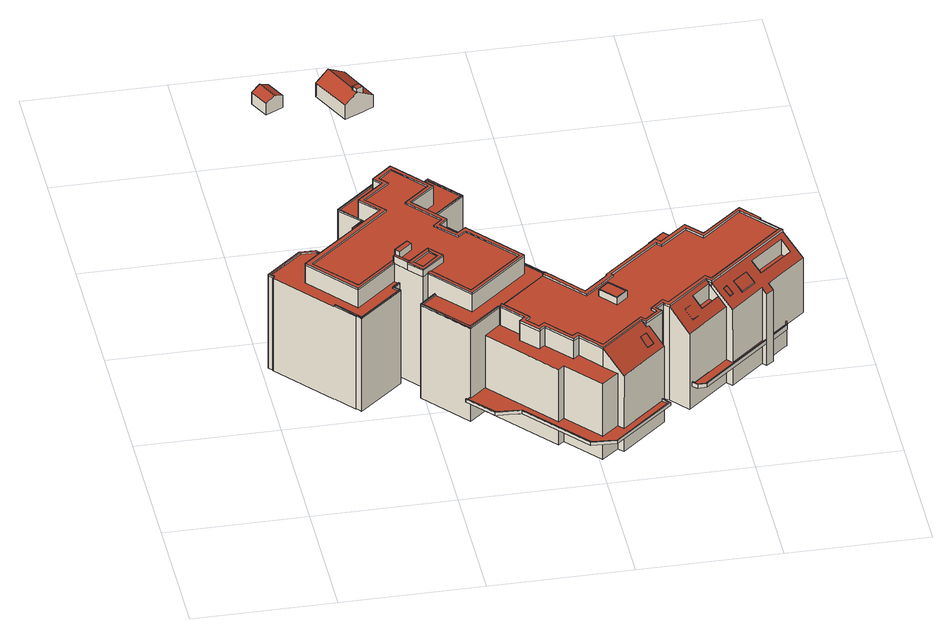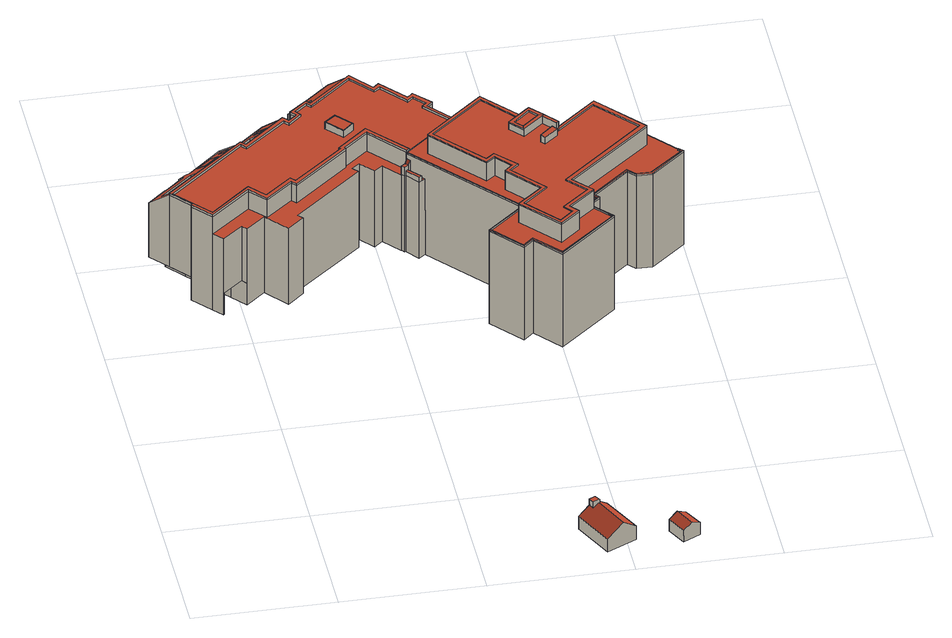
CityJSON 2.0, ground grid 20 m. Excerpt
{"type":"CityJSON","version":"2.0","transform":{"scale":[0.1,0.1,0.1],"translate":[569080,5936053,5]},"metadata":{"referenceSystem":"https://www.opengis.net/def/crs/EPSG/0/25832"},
"CityObjects":{
"building1":{"type":"Building","attributes":{"Grundfläche 2D":"8.885981","Grundhöhe NN":"5.856"},"geometry":[{"type":"Solid","lod":"3","boundaries":[[[[0,1,2,3]],[[4,1,0,5]],[[3,2,6,7]],[[5,0,3,7,8]],[[4,5,8,9]],[[6,2,1,4,9]],[[8,7,6,9]]]],"semantics":{"surfaces":[{"type":"RoofSurface"},{"type":"WallSurface"},{"type":"GroundSurface"}],"values":[[0,0,1,1,1,1,2]]}}]},
"building2":{"type":"Building","attributes":{"Grundfläche 2D":"1235.839394","Grundhöhe NN":"7.960"},"children":["building2-1","building2-2","building2-3","building2-4","building2-5","building2-6","building2-7","building2-8","building2-9","building2-10","building2-11","building2-12","building2-13","building2-14","building2-15","building2-16","building2-17","building2-18","building2-19","building2-20","building2-21","building2-22","building2-23","building2-24"],"geometry":[{"type":"MultiSurface","lod":"3","boundaries":[[[10,11,12,13,14,15,16,17,18,19,20,21,22,23,24,25,26,27,28,29,30,31,32,33,34,35,36,37,38,39,40]],[[41,42,43,44]],[[45,46,47,48,49,50,51,52,53,54,55,56,57,58,59,60,61,62,63,64,65,66,67,68,69,70,71,72,73,74,75,76,77,78,79,80]],[[81,82,83,84,85,86,87,88,89,90,91,92,93,94,95,96,97,98,99,100,101,102,103,104,105,106,107,108,109,110,111,112,113,114,115,116,117,118,119,120,121,122,123,124,125,126,127,128,129,130,131,132,133,134,135,136,137,138,139,140,141]],[[142,143,144,145,146,147,148,149,150,151,152,153],[154,155,156,157]],[[158,159,160,161,162,163,164,165,166,167,168,169,170,171,172,173,174,175,176,177,178,179,180,181,182,183,184,185,186,187,188,189,190,191,192,193,194,195,196,197,198,199,200,201,202,203,204,205,206,207]],[[208,209,210,211,212,213,214,215,216,217,218,219,220,221,222,223,224,225,226,227,228,229,230,231,232]],[[233,234,235,236,237,238,239,240,241,242,243,244,245,246,247,248,249,250,251,252,253,254,255,256,257,258,259,260]],[[261,262,263,264,265,266,267],[268,269,270,271]],[[272,273,274,275,276,277,278,279]],[[280,281,282,283,284,285,286,287,288,289]],[[284,290,291,292,293,294,295,296,297,298,299,300,301,302,303,304,305,306,307,308,309,310,311,312,287,286]],[[313,314,315,316,317,318,319,320,321,322,323,324,325,326,327,328,329]],[[330,24,23,331,191]],[[330,332,25,24]],[[332,333,26,25]],[[333,334,27,26]],[[334,335,28,27]],[[335,336,29,28]],[[336,337,30,29]],[[337,338,339,32,31,30]],[[339,340,33,32]],[[340,341,34,33]],[[341,342,35,34]],[[342,343,36,35]],[[343,344,37,36]],[[344,345,38,37]],[[345,206,39,38]],[[206,205,40,39]],[[10,40,205,204]],[[11,10,204,203]],[[12,11,203,202]],[[13,12,202,201]],[[14,13,201,200]],[[15,14,200,199]],[[16,15,199,198]],[[198,197,17,16]],[[18,17,197,196]],[[19,18,196,195]],[[20,19,195,194]],[[194,193,21,20]],[[22,21,193,192]],[[22,192,191,331,23]],[[60,59,217,216,346,347,348,349,350,351]],[[346,216,215,352]],[[353,212,349,348]],[[351,354,61,60]],[[354,355,62,61]],[[355,356,63,62]],[[356,357,64,63]],[[357,358,65,64]],[[358,359,66,65]],[[359,360,67,66]],[[360,361,68,67]],[[361,362,69,68]],[[362,363,70,69]],[[363,364,71,70]],[[364,365,72,71]],[[366,73,72,365]],[[367,74,73,366]],[[367,368,75,74]],[[368,211,76,75]],[[79,78,209,208]],[[208,232,80,79]],[[45,80,232,231]],[[231,230,46,45]],[[230,229,47,46]],[[229,228,48,47]],[[228,227,49,48]],[[50,49,227,226]],[[51,50,226,225]],[[224,52,51,225]],[[224,223,53,52]],[[223,222,54,53]],[[222,221,55,54]],[[221,220,56,55]],[[57,56,220,219]],[[58,57,219,218]],[[218,217,59,58]],[[254,253,113,112]],[[253,252,114,113]],[[252,251,115,114]],[[116,115,251,250]],[[249,117,116,250]],[[249,248,118,117]],[[248,247,119,118]],[[245,121,120,119,247,246]],[[245,244,122,121]],[[123,122,244,243]],[[243,242,124,123]],[[242,241,125,124]],[[240,126,125,241]],[[240,239,127,126]],[[239,238,237,129,128,127]],[[130,129,237,236]],[[236,235,131,130]],[[235,234,132,131]],[[234,233,133,132]],[[233,260,134,133]],[[260,259,135,134]],[[259,258,136,135]],[[137,136,258,257]],[[257,256,138,137]],[[256,255,139,138]],[[255,369,140,139]],[[369,370,141,140]],[[370,371,372,82,81,141]],[[372,373,83,82]],[[373,374,375,85,84,83]],[[375,376,86,85]],[[376,377,87,86]],[[377,378,379,273,89,88,87]],[[273,272,90,89]],[[279,380,381,92,91,90,272]],[[381,382,93,92]],[[382,383,94,93]],[[383,384,95,94]],[[384,385,386,265,97,96,95]],[[265,264,98,97]],[[264,263,152,99,98]],[[152,151,100,99]],[[151,387,101,100]],[[387,388,102,101]],[[388,389,103,102]],[[389,390,104,103]],[[390,391,105,104]],[[391,392,106,105]],[[392,393,107,106]],[[393,394,108,107]],[[394,395,109,108]],[[395,396,110,109]],[[331,23,111,110,396]],[[254,112,111,23,331]],[[397,145,144,398,399,400,401,402]],[[403,404,405,406,407,408,153,152,261,267]],[[409,142,153,408,407,406,410,411]],[[409,411,410,400,399,398,144,143,142]],[[412,147,146,145,397,402,401,413,414]],[[415,416,150,149,148,147,412,414,413,417,418]],[[419,151,150,416]],[[265,386,420,421,266]],[[405,404,403,267,266,421]],[[323,322,422,423,424,425,426,427,274,273,379]],[[427,426,425,428,275,274]],[[276,275,428,429]],[[186,185,430,431]],[[187,186,431,432,433,434,435,188]],[[433,436,437,438,318,317,189,188,435,434]],[[189,317,316,190]],[[191,291,290,330]],[[283,282,439,440,332,330,290,284]],[[333,332,440,441]],[[334,333,441,442]],[[335,334,442,443]],[[336,335,443,444]],[[337,336,444,445]],[[446,339,338,337,445,447]],[[340,339,446,448]],[[341,340,448,449]],[[342,341,449,450]],[[343,342,450,451]],[[344,343,451,452]],[[345,344,452,453]],[[206,345,453,454]],[[207,206,454,455]],[[456,457,160,159,158,207,455,458]],[[161,160,457,459]],[[460,163,162,161,459,461]],[[164,163,460,462]],[[165,164,462,463]],[[166,165,463,464]],[[368,169,168,211]],[[166,464,465,349,212,211,168,167]],[[466,351,350,349,465,467]],[[185,184,183,354,351,466,430]],[[354,183,182,355]],[[355,182,181,356]],[[356,181,180,357]],[[357,180,179,358]],[[358,179,178,359]],[[359,178,177,360]],[[360,177,176,361]],[[361,176,175,362]],[[362,175,174,363]],[[363,174,173,364]],[[364,173,172,365]],[[365,172,171,366]],[[366,171,170,367]],[[367,170,169,368]],[[300,299,468,469]],[[470,471,301,300,469,472]],[[473,474,303,302,475]],[[471,475,302,301]],[[304,303,474,476]],[[305,304,476,477]],[[306,305,477,478]],[[307,306,478,479]],[[308,307,479,480]],[[309,308,480,481]],[[310,309,481,482]],[[311,310,482,483]],[[312,311,483,484]],[[287,312,484,485]],[[389,299,298,390]],[[390,298,297,391]],[[391,297,296,392]],[[392,296,295,393]],[[393,295,294,394]],[[394,294,293,395]],[[395,293,292,396]],[[331,396,292,291,191]],[[255,254,331,191,190,369]],[[369,190,316,315,370]],[[372,371,370,315,314,313]],[[372,313,329,373]],[[375,374,373,329,328,327]],[[375,327,326,376]],[[376,326,325,377]],[[379,378,377,325,324,323]],[[278,277,381,380,279]],[[486,382,381,277,276,429]],[[383,382,486,487]],[[384,383,487,488]],[[420,386,385,384,488,489]],[[262,261,152,263]],[[387,151,419,490]],[[491,492,493,388,387,490]],[[389,388,493,468,299]],[[494,319,318,438,437,436,495,496]],[[497,320,319,494,496,495,498,499]],[[500,321,320,497,499,498,501,502]],[[422,322,321,500,502,501,424,423]],[[282,281,280,503,439]],[[286,285,284,286,287]],[[287,485,504,288]],[[289,288,504,505]],[[280,289,505,503]],[[473,475,506,507]],[[470,472,508,509]],[[510,511,507,506]],[[492,491,509,508]],[[415,418,511,510]],[[493,492,508,472,469,468]],[[498,495,436,433,432,431,430,466,467,465,464,463,462,460,461,459,457,456,458,455,454,453,452,451,450,449,448,446,447,445,444,443,442,441,440,439,503,505,504,485,484,483,482,481,480,479,478,477,476,474,473,507,511,418,417,413,401,400,410,406,405,421,420,489,488,487,486,429,428,425,424,501]],[[471,470,509,491,490,419,416,415,510,506,475]]],"semantics":{"surfaces":[{"type":"RoofSurface"},{"type":"WallSurface"},{"type":"GroundSurface"},{"type":"OuterCeilingSurface"}],"values":[0,0,0,0,0,0,0,0,0,0,0,0,0,1,1,1,1,1,1,1,1,1,1,1,1,1,1,1,1,1,1,1,1,1,1,1,1,1,1,1,1,1,1,1,1,1,1,1,1,1,1,1,1,1,1,1,1,1,1,1,1,1,1,1,1,1,1,1,1,1,1,1,1,1,1,1,1,1,1,1,1,1,1,1,1,1,1,1,1,1,1,1,1,1,1,1,1,1,1,1,1,1,1,1,1,1,1,1,1,1,1,1,1,1,1,1,1,1,1,1,1,1,1,1,1,1,1,1,1,1,1,1,1,1,1,1,1,1,1,1,1,1,1,1,1,1,1,1,1,1,1,1,1,1,1,1,1,1,1,1,1,1,1,1,1,1,1,1,1,1,1,1,1,1,1,1,1,1,1,1,1,1,1,1,1,1,1,1,1,1,1,1,1,1,1,1,1,1,1,1,1,1,1,1,1,1,1,1,1,1,1,1,1,1,1,1,1,1,1,1,1,1,1,1,1,1,1,1,1,1,1,1,1,1,1,1,1,1,1,1,1,1,2,2,3]}}]},
"building2-1":{"type":"BuildingInstallation","parents":["building2"],"geometry":[{"type":"MultiSurface","lod":"3","boundaries":[[[512,513,514,515,516,517,518,519,520,521,522,523,524]],[[517,516,167,525]],[[518,517,525,526]],[[519,518,526,527]],[[527,528,520,519]],[[521,520,528,159]],[[159,160,522,521]],[[160,161,523,522]],[[162,163,512,524,523,161]],[[163,164,513,512]],[[164,165,514,513]],[[515,514,165,166]],[[166,167,516,515]]],"semantics":{"surfaces":[{"type":"RoofSurface"},{"type":"WallSurface"}],"values":[0,1,1,1,1,1,1,1,1,1,1,1,1]}}]},
"building2-2":{"type":"BuildingInstallation","parents":["building2"],"geometry":[{"type":"MultiSurface","lod":"3","boundaries":[[[529,530,531,532,533,534,535,536,537]],[[185,186,530,529]],[[186,187,188,532,531,530]],[[188,189,533,532]],[[534,533,189,538]],[[539,535,534,538]],[[539,540,536,535]],[[540,184,537,536]],[[184,185,529,537]]],"semantics":{"surfaces":[{"type":"RoofSurface"},{"type":"WallSurface"}],"values":[0,1,1,1,1,1,1,1,1]}}]},
"building2-3":{"type":"BuildingInstallation","parents":["building2"],"geometry":[{"type":"MultiSurface","lod":"3","boundaries":[[[541,542,543,544,545,546]],[[543,42,41,544]],[[541,546,545,352,215,214,213]]],"semantics":{"surfaces":[{"type":"RoofSurface"},{"type":"WallSurface"}],"values":[0,1,1]}}]},
"building2-4":{"type":"BuildingInstallation","parents":["building2"],"geometry":[{"type":"MultiSurface","lod":"3","boundaries":[[[547,548,549,550]],[[550,549,551,552]],[[547,550,552,553]],[[553,554,548,547]],[[554,551,549,548]]],"semantics":{"surfaces":[{"type":"RoofSurface"},{"type":"WallSurface"}],"values":[0,1,1,1,1]}}]},
"building2-5":{"type":"BuildingInstallation","parents":["building2"],"geometry":[{"type":"MultiSurface","lod":"3","boundaries":[[[555,543,542,556,557,558,545,544,559]],[[353,348,556,542]],[[348,347,346,558,557,556]],[[346,352,545,558]],[[559,544,41,44]],[[555,559,44,43]],[[543,555,43,42]]],"semantics":{"surfaces":[{"type":"RoofSurface"},{"type":"WallSurface"}],"values":[0,1,1,1,1,1,1]}}]},
"building2-6":{"type":"BuildingInstallation","parents":["building2"],"geometry":[{"type":"MultiSurface","lod":"3","boundaries":[[[560,542,541,561,562,563]],[[213,564,561,541]],[[209,78,77,563,562,561,564]],[[77,76,211,212,353,542,560,563]]],"semantics":{"surfaces":[{"type":"RoofSurface"},{"type":"WallSurface"}],"values":[0,1,1,1]}}]},
"building2-7":{"type":"BuildingInstallation","parents":["building2"],"geometry":[{"type":"MultiSurface","lod":"3","boundaries":[[[565,566,567,568]],[[569,570,571,572]],[[572,571,573,574]],[[574,573,575,576]],[[576,575,570,569]]],"semantics":{"surfaces":[{"type":"RoofSurface"},{"type":"WallSurface"}],"values":[0,1,1,1,1]}}]},
"building2-8":{"type":"BuildingInstallation","parents":["building2"],"geometry":[{"type":"MultiSurface","lod":"3","boundaries":[[[569,568,567,576]]],"semantics":{"surfaces":[{"type":"RoofSurface"}],"values":[0]}}]},
"building2-9":{"type":"BuildingInstallation","parents":["building2"],"geometry":[{"type":"MultiSurface","lod":"3","boundaries":[[[576,567,566,565,568,569,572,574]]],"semantics":{"surfaces":[{"type":"RoofSurface"}],"values":[0]}}]},
"building2-10":{"type":"BuildingInstallation","parents":["building2"],"geometry":[{"type":"MultiSurface","lod":"3","boundaries":[[[577,578,579,580]],[[578,577,581,582]],[[580,579,583,584]],[[577,580,584,581]],[[579,578,582,583]]],"semantics":{"surfaces":[{"type":"RoofSurface"},{"type":"WallSurface"}],"values":[0,1,1,1,1]}}]},
"building2-11":{"type":"BuildingInstallation","parents":["building2"],"geometry":[{"type":"MultiSurface","lod":"3","boundaries":[[[585,586,587,588]],[[588,587,589,590]],[[585,588,590,591]],[[591,592,586,585]],[[592,589,587,586]]],"semantics":{"surfaces":[{"type":"RoofSurface"},{"type":"WallSurface"}],"values":[0,1,1,1,1]}}]},
"building2-12":{"type":"BuildingInstallation","parents":["building2"],"geometry":[{"type":"MultiSurface","lod":"3","boundaries":[[[593,594,595,596]],[[156,155,594,593]],[[595,594,155,154]],[[154,157,596,595]],[[593,596,157,156]]],"semantics":{"surfaces":[{"type":"RoofSurface"},{"type":"WallSurface"}],"values":[0,1,1,1,1]}}]},
"building2-13":{"type":"BuildingInstallation","parents":["building2"],"geometry":[{"type":"MultiSurface","lod":"3","boundaries":[[[597,598,599,600]],[[600,599,601,602]],[[602,603,597,600]],[[598,597,603,604]],[[604,601,599,598]]],"semantics":{"surfaces":[{"type":"RoofSurface"},{"type":"WallSurface"}],"values":[0,1,1,1,1]}}]},
"building2-14":{"type":"BuildingInstallation","parents":["building2"],"geometry":[{"type":"MultiSurface","lod":"3","boundaries":[[[605,606,607,608]],[[268,271,606,605]],[[607,606,271,270]],[[608,607,270,269]],[[605,608,269,268]]],"semantics":{"surfaces":[{"type":"RoofSurface"},{"type":"WallSurface"}],"values":[0,1,1,1,1]}}]},
"building2-15":{"type":"BuildingInstallation","parents":["building2"],"geometry":[{"type":"MultiSurface","lod":"3","boundaries":[[[609,610,611,612]],[[609,612,613,614]],[[612,611,615,613]],[[610,609,614,616]],[[611,610,616,615]]],"semantics":{"surfaces":[{"type":"RoofSurface"},{"type":"WallSurface"}],"values":[0,1,1,1,1]}}]},
"building2-16":{"type":"BuildingInstallation","parents":["building2"],"geometry":[{"type":"MultiSurface","lod":"3","boundaries":[[[617,618,619,620]],[[619,618,281]],[[289,280,617,620]],[[280,281,618,617]],[[621,619,281]]],"semantics":{"surfaces":[{"type":"RoofSurface"},{"type":"WallSurface"}],"values":[0,1,1,1,1]}}]},
"building2-17":{"type":"BuildingInstallation","parents":["building2"],"geometry":[{"type":"MultiSurface","lod":"3","boundaries":[[[622,623,624,625]],[[284,285,625,624]],[[623,622,626,283]],[[284,624,623,283]]],"semantics":{"surfaces":[{"type":"RoofSurface"},{"type":"WallSurface"}],"values":[0,1,1,1]}}]},
"building2-18":{"type":"BuildingInstallation","parents":["building2"],"geometry":[{"type":"MultiSurface","lod":"3","boundaries":[[[627,622,625,628,629,630,631]],[[285,286,287,629,628,625]],[[287,288,630,629]],[[289,620,619,621,626,622,627,631,630,288]]],"semantics":{"surfaces":[{"type":"RoofSurface"},{"type":"WallSurface"}],"values":[0,1,1,1]}}]},
"building2-19":{"type":"BuildingInstallation","parents":["building2"],"geometry":[{"type":"MultiSurface","lod":"3","boundaries":[[[632,633,634,397,635,636]],[[397,402,637,635]],[[635,637,415,636]],[[638,639,632,636,415]],[[633,632,639,640]],[[640,641,634,633]],[[642,402,397,634,641]],[[402,642,643,638,415,637]]],"semantics":{"surfaces":[{"type":"RoofSurface"},{"type":"WallSurface"},{"type":"OuterCeilingSurface"}],"values":[0,1,1,1,1,1,1,2]}}]},
"building2-20":{"type":"BuildingInstallation","parents":["building2"],"geometry":[{"type":"MultiSurface","lod":"3","boundaries":[[[639,412,641,640]],[[642,641,412,414]],[[639,638,414,412]],[[414,638,643,642]]],"semantics":{"surfaces":[{"type":"RoofSurface"},{"type":"WallSurface"},{"type":"OuterCeilingSurface"}],"values":[0,1,1,2]}}]},
"building2-21":{"type":"BuildingInstallation","parents":["building2"],"geometry":[{"type":"MultiSurface","lod":"3","boundaries":[[[644,645,646,647,648,398,649,650]],[[646,651,652,647]],[[647,652,653,648]],[[648,653,399,398]],[[654,649,398,399,655]],[[650,649,654,656]],[[644,650,656,657]],[[657,658,645,644]],[[651,646,645,658,659]],[[651,659,660,661,655,399,653,652]]],"semantics":{"surfaces":[{"type":"RoofSurface"},{"type":"WallSurface"},{"type":"OuterCeilingSurface"}],"values":[0,1,1,1,1,1,1,1,1,2]}}]},
"building2-22":{"type":"BuildingInstallation","parents":["building2"],"geometry":[{"type":"MultiSurface","lod":"3","boundaries":[[[408,403,658,657,656,654,409]],[[408,407,404,403]],[[654,655,411,409]],[[409,411,407,408]],[[659,658,403,404]],[[404,407,411,655,661,660,659]]],"semantics":{"surfaces":[{"type":"RoofSurface"},{"type":"WallSurface"},{"type":"OuterCeilingSurface"}],"values":[0,1,1,1,1,2]}}]},
"building2-23":{"type":"BuildingInstallation","parents":["building2"],"geometry":[{"type":"MultiSurface","lod":"3","boundaries":[[[662,663,664,665,666,667,668,669,670,671,672,673,674,675,676,677,678,679]],[[680,681,672,671]],[[673,672,681,682]],[[674,673,682,683]],[[675,674,683,684]],[[676,675,684,685]],[[677,676,685,686]],[[677,686,687,688,678]],[[678,688,689,679]],[[690,691,692,666,665,664,663,662,679,689,693,694]],[[666,692,695,667]],[[667,695,696,668]],[[668,696,697,669]],[[669,697,698,670]],[[680,671,670,698,699]],[[700,699,698,697,696,695,692,691,690,694,693,689,688,687,701,702,703,704]]],"semantics":{"surfaces":[{"type":"RoofSurface"},{"type":"WallSurface"},{"type":"OuterCeilingSurface"}],"values":[0,1,1,1,1,1,1,1,1,1,1,1,1,1,1,2]}}]},
"building2-24":{"type":"BuildingInstallation","parents":["building2"],"geometry":[{"type":"MultiSurface","lod":"3","boundaries":[[[494,438,435,705,686,685,684,683,682,681,680,427,422,500,497]],[[438,437,434,435]],[[435,434,706,705]],[[705,706,687,686]],[[680,699,426,427]],[[427,426,423,422]],[[422,423,502,500]],[[500,502,499,497]],[[497,499,496,494]],[[494,496,437,438]],[[702,701,687,706,434,437,496,499,502,423,426,699,700,704,703]]],"semantics":{"surfaces":[{"type":"RoofSurface"},{"type":"WallSurface"},{"type":"OuterCeilingSurface"}],"values":[0,1,1,1,1,1,1,1,1,1,2]}}]},
"building3":{"type":"Building","attributes":{"Grundfläche 2D":"30.498575","Grundhöhe NN":"6.101"},"children":["building3-1"],"geometry":[{"type":"Solid","lod":"3","boundaries":[[[[707,708,709,710,711,712]],[[708,713,714,715,710,709]],[[716,717,714,713,708,707,712,718,719]],[[715,714,717,720]],[[711,710,715,720,721]],[[712,711,721,718]],[[717,716,719,718,721,720]]]],"semantics":{"surfaces":[{"type":"RoofSurface"},{"type":"WallSurface"},{"type":"GroundSurface"}],"values":[[0,0,1,1,1,1,2]]}}]},
"building3-1":{"type":"BuildingInstallation","parents":["building3"],"geometry":[{"type":"MultiSurface","lod":"3","boundaries":[[[722,723,724,725,726,727]],[[707,708,713,725,724,723]],[[726,725,713,728]],[[728,709,729,722,727,726]],[[723,722,729,707]]],"semantics":{"surfaces":[{"type":"RoofSurface"},{"type":"WallSurface"}],"values":[0,1,1,1,1]}}]}
},
"vertices":[
[128,915,35],[113,944,35],[101,937,28],[115,909,28],[126,950,28],[140,922,28],[101,937,9],[115,909,9],[140,922,9],[126,950,9],
[7,313,182],[55,353,182],[76,352,182],[86,341,182],[142,389,182],[136,396,182],[151,409,182],[124,441,182],[204,509,182],[237,471,182],[252,484,182],[288,442,182],[235,397,182],[364,247,182],[365,248,182],[237,397,182],[290,442,182],[252,487,182],[237,474,182],[205,512,182],[122,441,182],[148,412,182],[149,410,182],[133,396,182],[139,389,182],[86,344,182],[76,355,182],[54,356,182],[4,313,182],[10,307,182],[11,308,182],[212,272,219],[188,251,219],[198,239,219],[222,260,219],[58,286,211],[177,388,211],[153,416,211],[191,448,211],[181,460,211],[201,478,211],[241,431,211],[205,400,211],[245,353,211],[232,342,211],[259,312,211],[271,322,211],[330,253,211],[253,188,211],[208,242,211],[204,238,211],[253,181,211],[337,253,211],[272,329,211],[259,319,211],[240,342,211],[252,353,211],[212,400,211],[248,430,211],[201,485,211],[173,461,211],[183,449,211],[145,417,211],[169,390,211],[49,288,211],[107,219,211],[165,269,211],[164,270,211],[167,272,211],[165,275,211],[109,227,211],[315,149,184],[310,145,184],[332,120,184],[336,124,184],[340,127,184],[372,90,184],[380,97,184],[405,67,184],[407,64,184],[469,117,184],[471,114,184],[474,111,184],[499,132,184],[492,140,184],[504,150,184],[507,146,184],[511,142,184],[570,193,184],[576,186,184],[690,283,184],[665,313,184],[667,315,184],[643,343,184],[586,295,184],[565,319,184],[527,287,184],[521,294,184],[442,227,184],[443,225,184],[408,195,184],[364,247,184],[360,243,184],[408,187,184],[451,224,184],[449,226,184],[521,286,184],[527,279,184],[565,311,184],[585,288,184],[589,291,184],[642,337,184],[686,286,184],[577,192,184],[570,200,184],[511,150,184],[505,157,184],[486,140,184],[489,136,184],[492,132,184],[474,117,184],[469,123,184],[408,71,184],[380,104,184],[372,98,184],[341,135,184],[333,128,184],[318,145,184],[325,151,184],[294,187,184],[291,184,184],[318,152,184],[647,201,153],[651,196,147],[652,195,146],[662,203,146],[661,204,148],[657,209,153],[684,233,153],[686,234,153],[713,257,153],[690,283,181],[576,186,181],[599,159,153],[696,260,163],[649,220,163],[639,232,176],[686,272,176],[76,228,180],[77,228,180],[100,200,180],[100,201,180],[104,197,180],[107,193,180],[169,246,180],[162,254,180],[171,262,180],[170,263,180],[165,269,180],[107,219,180],[49,288,180],[169,390,180],[145,417,180],[183,449,180],[173,461,180],[201,485,180],[248,430,180],[212,400,180],[252,353,180],[240,342,180],[259,319,180],[272,329,180],[337,253,180],[253,181,180],[213,227,180],[212,229,180],[189,209,180],[243,145,180],[244,144,180],[290,184,180],[291,184,180],[364,247,180],[235,397,180],[288,442,180],[252,484,180],[237,471,180],[204,509,180],[124,441,180],[151,409,180],[136,396,180],[142,389,180],[86,341,180],[76,352,180],[55,353,180],[7,313,180],[11,308,180],[10,307,180],[9,307,180],[165,275,209],[167,272,209],[164,270,209],[165,269,209],[180,251,209],[183,254,209],[184,255,209],[212,279,209],[229,259,209],[208,242,209],[253,188,209],[330,253,209],[271,322,209],[259,312,209],[232,342,209],[245,353,209],[205,400,209],[241,431,209],[201,478,209],[181,460,209],[191,448,209],[153,416,209],[177,388,209],[58,286,209],[109,227,209],[380,104,181],[408,71,181],[469,123,181],[474,117,181],[492,132,181],[489,136,181],[486,140,181],[505,157,181],[511,150,181],[570,200,181],[577,192,181],[686,286,181],[642,337,181],[589,291,181],[585,288,181],[565,311,181],[527,279,181],[521,286,181],[449,226,181],[451,224,181],[408,187,181],[360,243,181],[294,187,181],[325,151,181],[318,145,181],[333,128,181],[341,135,181],[372,98,181],[576,186,173],[573,190,178],[570,193,181],[570,193,182],[511,142,182],[533,116,153],[592,167,153],[547,166,177],[573,189,177],[583,177,164],[557,154,164],[469,117,182],[407,64,182],[430,38,153],[495,94,153],[478,114,175],[474,111,175],[471,114,179],[470,116,181],[353,279,153],[349,276,153],[344,272,153],[360,253,153],[364,249,153],[367,252,153],[372,256,153],[373,256,153],[369,261,153],[368,260,153],[365,248,153],[364,247,153],[408,195,153],[443,225,153],[442,227,153],[521,294,153],[527,287,153],[565,319,153],[586,295,153],[643,343,153],[631,357,153],[602,333,153],[596,340,153],[569,317,153],[542,349,153],[519,329,153],[525,322,153],[427,239,153],[434,231,153],[423,222,153],[406,242,153],[394,232,153],[373,257,153],[310,145,152],[315,149,152],[318,152,152],[291,184,152],[290,184,152],[267,164,152],[348,69,152],[356,76,152],[399,26,152],[423,46,152],[407,64,152],[405,67,152],[380,97,152],[372,90,152],[340,127,152],[336,124,152],[332,120,152],[365,248,180],[364,247,181],[237,397,180],[290,442,180],[252,487,180],[237,474,180],[205,512,180],[122,441,180],[148,412,180],[149,410,180],[133,396,180],[139,389,180],[86,344,180],[76,355,180],[54,356,180],[4,313,180],[229,259,219],[201,235,219],[197,232,219],[197,232,209],[201,235,209],[204,238,209],[212,279,219],[180,251,219],[253,181,209],[337,253,209],[272,329,209],[259,319,209],[240,342,209],[252,353,209],[212,400,209],[248,430,209],[201,485,209],[173,461,209],[183,449,209],[145,417,209],[169,390,209],[49,288,209],[107,219,209],[291,184,181],[318,152,181],[315,149,181],[310,145,181],[332,120,181],[336,124,181],[340,127,181],[372,90,181],[380,97,181],[405,67,181],[407,64,181],[471,114,181],[474,111,181],[499,132,181],[492,140,181],[504,150,181],[507,146,181],[511,142,181],[665,313,181],[667,315,181],[643,343,181],[586,295,181],[565,319,181],[527,287,181],[521,294,181],[442,227,181],[443,225,181],[408,195,181],[662,203,72],[652,195,72],[652,195,66],[652,195,30],[662,203,30],[662,203,65],[592,167,68],[592,167,66],[592,167,30],[599,159,30],[599,159,66],[599,159,68],[647,201,68],[647,201,30],[647,201,66],[657,209,67],[657,209,30],[657,209,65],[686,234,65],[713,257,65],[684,233,30],[686,234,30],[690,283,65],[511,142,30],[533,116,30],[423,46,68],[423,46,66],[423,46,30],[430,38,30],[430,38,66],[430,38,68],[495,94,30],[478,114,30],[212,229,30],[189,209,30],[243,145,30],[244,144,30],[244,144,66],[244,144,68],[267,164,30],[267,164,66],[267,164,68],[344,272,30],[237,397,30],[290,442,30],[252,487,30],[237,474,30],[205,512,30],[122,441,30],[149,410,30],[148,412,30],[133,396,30],[139,389,30],[86,344,30],[76,355,30],[54,356,30],[4,313,30],[10,307,30],[9,307,30],[77,228,30],[100,200,30],[76,228,30],[100,201,30],[107,193,30],[104,197,30],[169,246,30],[162,254,30],[171,262,30],[197,232,30],[204,238,30],[201,235,30],[643,343,30],[631,357,30],[630,356,65],[602,333,65],[630,356,30],[596,340,30],[569,317,30],[596,340,65],[542,349,30],[519,329,30],[525,322,30],[427,239,30],[434,231,30],[423,222,30],[406,242,30],[394,232,30],[373,257,30],[373,256,30],[499,132,30],[492,140,30],[504,150,30],[507,146,30],[665,313,65],[666,314,65],[666,314,30],[667,315,30],[348,69,68],[348,69,30],[348,69,66],[356,76,68],[356,76,30],[356,76,66],[399,26,68],[399,26,30],[399,26,66],[353,279,30],[369,261,30],[368,260,30],[614,319,65],[614,319,30],[642,342,30],[642,342,65],[664,261,65],[664,261,30],
[107,193,182],[169,246,182],[162,254,182],[171,262,182],[170,263,182],[160,254,182],[167,246,182],[107,195,182],[78,229,182],[77,228,182],[100,200,182],[100,201,182],[104,197,182],[160,254,180],[167,246,180],[107,195,180],[78,229,180],
[212,229,182],[189,209,182],[243,145,182],[244,144,182],[290,184,182],[289,186,182],[244,148,182],[192,209,182],[213,227,182],[289,186,180],[244,148,180],[192,209,180],
[183,254,221],[180,251,221],[188,251,221],[212,272,221],[212,279,221],[184,255,221],
[188,301,220],[169,285,220],[174,278,220],[193,295,220],[174,278,209],[193,295,209],[188,301,209],[169,285,209],
[198,239,221],[197,232,221],[201,235,221],[229,259,221],[222,260,221],
[165,269,221],[167,273,221],[167,272,221],[164,270,221],[167,273,209],
[426,184,192],[444,163,192],[458,174,192],[439,196,192],[439,198,192],[439,198,181],[424,184,181],[424,184,192],[444,160,181],[444,160,192],[460,174,181],[460,174,192],
[599,176,164],[604,180,164],[597,188,172],[592,183,172],[599,176,163],[604,180,163],[597,188,171],[592,183,171],
[637,203,161],[628,214,172],[608,197,172],[617,186,161],[608,197,171],[617,186,160],[637,203,160],[628,214,171],
[639,232,152],[649,220,152],[696,260,152],[686,272,152],
[550,143,161],[541,153,172],[532,145,172],[541,135,161],[532,145,171],[541,135,160],[550,143,160],[541,153,171],
[547,166,153],[557,154,153],[583,177,153],[573,189,153],
[480,92,161],[472,102,172],[463,95,172],[471,85,161],[471,85,160],[480,92,160],[463,95,171],[472,102,171],
[353,279,161],[349,276,161],[365,258,161],[368,260,161],[365,258,153],
[363,256,167],[360,253,173],[364,249,173],[367,252,167],[363,256,153],
[365,258,167],[372,256,167],[373,256,167],[369,261,167],[368,260,167],
[684,233,72],[684,224,72],[661,204,72],[685,223,72],[686,234,72],[685,223,65],[684,233,65],[684,233,67],[684,224,67],[661,204,67],[661,204,65],[684,224,65],
[543,113,72],[538,120,72],[536,119,72],[543,112,72],[556,112,72],[651,196,72],[555,113,72],[536,119,66],[543,112,66],[556,112,66],[651,196,68],[651,196,66],[555,113,68],[543,113,68],[538,120,68],[538,120,66],[543,113,66],[555,113,66],
[272,101,71],[294,100,71],[299,99,71],[302,99,71],[304,99,71],[380,10,71],[416,8,71],[501,80,71],[492,91,71],[491,90,71],[498,81,71],[416,9,71],[381,12,71],[305,100,71],[270,103,71],[237,140,71],[236,139,71],[269,101,71],[491,90,68],[498,81,68],[416,9,68],[381,12,68],[305,100,68],[270,103,68],[237,140,68],[237,140,66],[236,139,66],[269,101,66],[299,99,66],[302,99,66],[304,99,66],[272,101,66],[294,100,66],[380,10,66],[416,8,66],[501,80,66],[492,91,66],[491,90,66],[498,81,66],[270,103,66],[305,100,66],[381,12,66],[416,9,66],
[243,145,68],[243,145,66],
[232,885,46],[233,885,47],[229,893,47],[205,944,47],[187,935,33],[215,877,33],[241,889,42],[257,897,31],[229,956,31],[233,885,11],[257,897,11],[215,877,11],[232,885,11],[229,956,11],[187,935,11],
[228,893,52],[232,885,52],[233,885,52],[241,889,52],[237,897,52],[229,893,52],[237,897,42],[228,893,46]
]}
